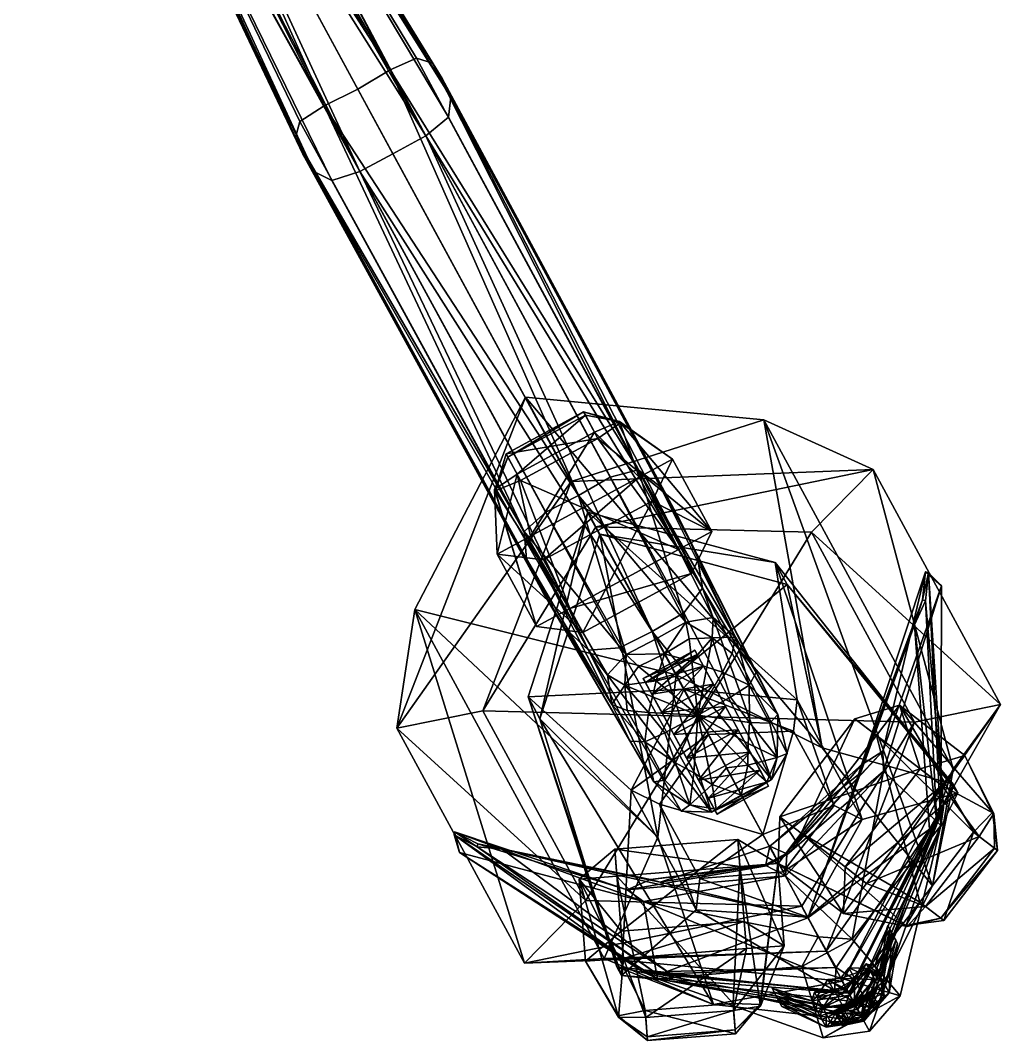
# Model space of a CAD drawing. Extents: x -218 to 254, y -1 to 729.
# Drawn here: x 71.1 to 254.4, y 52 to 242.8 of the extents above; entities that cross this region are included whole.
import ezdxf

# ---------------------------------------------------------------- set-up
doc = ezdxf.new("R2010")
doc.units = 0
for name, color, linetype in [('JALKA', 121, 'CONTINUOUS'), ('KNEECAP', 81, 'CONTINUOUS'), ('KNEEDECORATION', 171, 'CONTINUOUS'), ('KNEEHOLE', 11, 'CONTINUOUS'), ('KYNSI01', 250, 'CONTINUOUS'), ('KYNSI02', 250, 'CONTINUOUS'), ('KYNSI03', 250, 'CONTINUOUS'), ('POLVISUOJUS', 194, 'CONTINUOUS'), ('REISI', 191, 'CONTINUOUS')]:
    doc.layers.add(name, color=color, linetype=linetype)

msp = doc.modelspace()

# ---------------------------------------------------------------- meshes
at = {"layer": 'JALKA', "color": 121}
mesh = msp.add_polyface(dxfattribs=at)
corners = [(209.957001, 90.553238, 307.681183), (199.811462, 109.238998, 300), (190.627441, 96.254074, 300), (198.182388, 82.339577, 300), (213.747437, 83.572136, 300), (223.258484, 95.954788, 300), (215.703522, 109.869286, 300), (195.212341, 117.709534, 290.36145), (185.33371, 98.86364, 290.36145), (197.487793, 76.478615, 290.36145), (218.346558, 75.101608, 290.36145), (228.5522, 93.345222, 290.36145), (216.398117, 115.73024, 290.36145), (177.233093, 150.823212, 226.915222), (166.037415, 116.297127, 226.915222), (183.541092, 64.206833, 226.915222), (226.919571, 59.312096, 226.915222), (246.440094, 98.358215, 226.915222), (212.286682, 141.408432, 226.915222), (179.463913, 146.714539, 223.564575), (168.26825, 112.188454, 223.564575), (182.672409, 65.806755, 218.688675), (226.050888, 60.912014, 218.688675), (245.571426, 99.958138, 218.688675), (214.517517, 137.299759, 223.564575), (193.757065, 120.389839, 150.499725), (190.303253, 90.067245, 150.49971), (200.730637, 58.756783, 147.228149), (228.924057, 55.620285, 145.30368), (241.648804, 80.973549, 147.228165), (221.068787, 106.771584, 150.499725), (165.556717, 172.3284, 82.678818), (144.857803, 132.642471, 82.678818), (180.306305, 67.354477, 85.900208), (224.863159, 63.099541, 85.900208), (245.562073, 102.785469, 85.900208), (210.113571, 168.073471, 82.678818), (174.101776, 156.590347, 14.924456), (141.50769, 110.445869, 14.924455), (165.365631, 66.505013, 14.924455), (221.817657, 68.708641, 14.924455), (254.411743, 114.853119, 14.924455), (230.553802, 158.793976, 14.924455), (178.700897, 148.119827), (157.612106, 113.706032), (176.870926, 78.235703), (217.218536, 77.179169), (238.307343, 111.592957), (219.048508, 147.063293), (197.959717, 112.64949)]
mesh.append_faces([[corners[k] for k in face] for face in [(1, 8, 2), (2, 9, 3), (3, 10, 4), (4, 11, 5), (5, 12, 6), (6, 7, 1), (7, 14, 8), (8, 15, 9), (9, 16, 10), (10, 17, 11), (11, 18, 12), (12, 13, 7), (13, 20, 14), (14, 21, 15), (15, 22, 16), (16, 23, 17), (17, 24, 18), (18, 19, 13), (19, 26, 20), (20, 27, 21), (21, 28, 22), (22, 29, 23), (23, 30, 24), (24, 25, 19), (25, 32, 26), (26, 33, 27), (27, 34, 28), (28, 35, 29), (29, 36, 30), (30, 31, 25), (31, 38, 32), (32, 39, 33), (33, 40, 34), (34, 41, 35), (35, 42, 36), (36, 37, 31), (37, 44, 38), (38, 45, 39), (39, 46, 40), (40, 47, 41), (41, 48, 42), (42, 43, 37), (43, 49, 44), (44, 49, 45), (45, 49, 46), (46, 49, 47), (47, 49, 48), (48, 49, 43)]], dxfattribs={"vtx0": -1})
mesh.append_faces([[corners[k] for k in face] for face in [(0, 1, 2), (0, 2, 3), (0, 3, 4), (0, 4, 5), (0, 5, 6), (0, 6, 1), (1, 7, 8), (2, 8, 9), (3, 9, 10), (4, 10, 11), (5, 11, 12), (6, 12, 7), (7, 13, 14), (8, 14, 15), (9, 15, 16), (10, 16, 17), (11, 17, 18), (12, 18, 13), (13, 19, 20), (14, 20, 21), (15, 21, 22), (16, 22, 23), (17, 23, 24), (18, 24, 19), (19, 25, 26), (20, 26, 27), (21, 27, 28), (22, 28, 29), (23, 29, 30), (24, 30, 25), (25, 31, 32), (26, 32, 33), (27, 33, 34), (28, 34, 35), (29, 35, 36), (30, 36, 31), (31, 37, 38), (32, 38, 39), (33, 39, 40), (34, 40, 41), (35, 41, 42), (36, 42, 37), (37, 43, 44), (38, 44, 45), (39, 45, 46), (40, 46, 47), (41, 47, 48), (42, 48, 43)]], dxfattribs={"vtx2": -1})
at = {"layer": 'KNEECAP', "color": 81}
mesh = msp.add_polyface(dxfattribs=at)
corners = [(194.492676, 107.059715, 294.854767), (187.599899, 119.754631, 294.854767), (188.015579, 118.989037, 299.79541), (189.212509, 116.784584, 304.140137), (191.046295, 113.407173, 307.364899), (193.295761, 109.264168, 309.08078), (195.68959, 104.85527, 309.08078), (197.939056, 100.712257, 307.364899), (199.772842, 97.334846, 304.140137), (200.969772, 95.130394, 299.79541), (201.385452, 94.364799, 294.854767), (200.969772, 95.130394, 289.914124), (199.772858, 97.334839, 285.569397), (197.939072, 100.71225, 282.344635), (195.68959, 104.855263, 280.628754), (193.295761, 109.26416, 280.628754), (191.046295, 113.407166, 282.344635), (189.212509, 116.784576, 285.569397), (188.015579, 118.989029, 289.914124), (197.254761, 124.996796, 294.854767), (197.670456, 124.231201, 299.79541), (198.867371, 122.026749, 304.140137), (200.701157, 118.649338, 307.364899), (202.950623, 114.506332, 309.08078), (205.344467, 110.097435, 309.08078), (207.593933, 105.954422, 307.364899), (209.427719, 102.577011, 304.140137), (210.624634, 100.372559, 299.79541), (211.040314, 99.606964, 294.854767), (210.624634, 100.372559, 289.914124), (209.427719, 102.577003, 285.569397), (207.593933, 105.954414, 282.344635), (205.344467, 110.09742, 280.628754), (202.950623, 114.506317, 280.628754), (200.701157, 118.64933, 282.344635), (198.867371, 122.026741, 285.569397), (197.670456, 124.231194, 289.914124), (204.147537, 112.30188, 294.854767)]
mesh.append_faces([[corners[k] for k in face] for face in [(1, 20, 19), (2, 21, 20), (3, 22, 21), (4, 23, 22), (5, 24, 23), (6, 25, 24), (7, 26, 25), (8, 27, 26), (9, 28, 27), (10, 29, 28), (11, 30, 29), (12, 31, 30), (13, 32, 31), (14, 33, 32), (15, 34, 33), (16, 35, 34), (17, 36, 35), (18, 19, 36)]], dxfattribs={"vtx0": -1})
mesh.append_faces([[corners[k] for k in face] for face in [(0, 2, 1), (0, 3, 2), (0, 4, 3), (0, 5, 4), (0, 6, 5), (0, 7, 6), (0, 8, 7), (0, 9, 8), (0, 10, 9), (0, 11, 10), (0, 12, 11), (0, 13, 12), (0, 14, 13), (0, 15, 14), (0, 16, 15), (0, 17, 16), (0, 18, 17), (0, 1, 18), (37, 19, 20), (37, 20, 21), (37, 21, 22), (37, 22, 23), (37, 23, 24), (37, 24, 25), (37, 25, 26), (37, 26, 27), (37, 27, 28), (37, 28, 29), (37, 29, 30), (37, 30, 31), (37, 31, 32), (37, 32, 33), (37, 33, 34), (37, 34, 35), (37, 35, 36), (37, 36, 19)]], dxfattribs={"vtx0": -1, "vtx2": -1})
mesh.append_faces([[corners[k] for k in face] for face in [(1, 2, 20), (2, 3, 21), (3, 4, 22), (4, 5, 23), (5, 6, 24), (6, 7, 25), (7, 8, 26), (8, 9, 27), (9, 10, 28), (10, 11, 29), (11, 12, 30), (12, 13, 31), (13, 14, 32), (14, 15, 33), (15, 16, 34), (16, 17, 35), (17, 18, 36), (18, 1, 19)]], dxfattribs={"vtx2": -1})
at = {"layer": 'KNEEDECORATION', "color": 171}
mesh = msp.add_polyface(dxfattribs=at)
corners = [(223.449448, 57.105835, 263.186554), (227.228378, 58.585155, 266.064423), (230.527985, 60.956211, 263.198914), (222.622345, 55.506634, 255.795319), (224.912979, 54.855865, 256.241394), (232.318863, 60.771416, 255.795319), (225.158615, 55.032978, 248.114334), (228.828705, 55.637711, 245.52623), (231.341354, 58.40234, 248.165848), (221.186203, 58.151684, 267.069458), (220.213898, 57.408546, 265.875275), (220.989975, 55.979183, 255.606186), (221.766068, 54.54982, 245.337082), (222.918854, 54.960518, 244.142899), (228.751205, 55.780445, 244.142899), (232.615387, 60.2253, 244.142899), (233.587677, 60.968437, 245.337082), (232.8116, 62.3978, 255.606186), (232.035522, 63.827164, 265.875275), (230.882721, 63.416466, 267.069458), (227.018539, 58.971611, 267.069458), (220.069366, 60.208641, 266.69873), (219.097061, 59.465504, 265.504547), (219.873138, 58.03614, 255.235458), (220.649231, 56.606777, 244.96637), (221.802017, 57.017475, 243.772186), (227.634369, 57.837402, 243.772186), (231.49855, 62.282253, 243.772186), (232.47084, 63.025391, 244.96637), (231.694763, 64.454758, 255.235458), (230.918686, 65.884117, 265.504547), (229.765884, 65.473419, 266.69873), (225.901718, 61.028568, 266.69873), (230.838486, 63.497944, 244.777237), (226.974304, 59.053089, 244.777237), (221.141953, 58.233162, 244.777237), (230.062393, 64.927307, 255.046326), (226.198227, 60.482452, 255.046326), (220.365875, 59.662525, 255.046326), (229.286316, 66.356667, 265.31543), (225.42215, 61.911816, 265.31543), (219.589798, 61.091888, 265.31543), (223.201553, 61.37619, 274.223511), (227.177338, 63.534863, 274.223511), (225.605011, 61.57502, 274.223511), (222.084717, 63.433144, 273.852783), (226.060501, 65.59182, 273.852783), (224.488174, 63.631973, 273.852783), (226.027969, 56.170574, 236.824402), (228.431427, 56.369404, 236.824402), (230.003754, 58.329247, 236.824402), (224.911133, 58.227531, 236.45369), (227.31459, 58.426361, 236.45369), (228.886917, 60.386204, 236.45369), (235.140717, 70.147331, 251.070511), (234.797943, 70.778656, 255.606186), (234.411133, 71.491051, 260.724304), (234.02388, 72.204285, 250.699799), (233.681107, 72.835609, 255.235458), (233.294296, 73.548012, 260.353607), (212.785233, 59.749146, 260.724304), (213.172028, 59.036747, 255.606186), (213.514816, 58.405422, 251.070511), (211.668396, 61.806099, 260.353607), (212.055191, 61.093704, 255.235458), (212.39798, 60.462379, 250.699799), (228.60257, 56.054199, 251.735046), (231.617081, 58.495892, 256.241394), (227.982956, 57.195385, 259.745575), (232.318863, 60.771412, 255.795319), (230.844711, 57.683689, 253.387161), (230.473343, 58.194233, 258.499542), (229.932343, 59.746456, 260.60965), (225.66893, 55.602417, 258.366455), (226.145416, 55.070469, 253.2603), (225.745743, 55.572598, 250.627319), (223.614746, 57.245792, 255.67012), (227.304337, 58.444126, 251.163773), (230.318848, 60.885818, 255.67012), (226.684723, 59.585312, 259.174316), (229.546478, 60.073616, 252.815887), (229.17511, 60.58416, 257.928284), (224.370697, 57.992344, 257.795197), (224.847168, 57.460396, 252.689041)]
mesh.append_faces([[corners[k] for k in face] for face in [(0, 68, 1), (1, 72, 2), (67, 8, 69), (0, 11, 3), (3, 12, 6), (6, 14, 7), (7, 15, 8), (8, 17, 5), (5, 18, 2), (2, 20, 1), (1, 9, 0), (9, 22, 10), (60, 64, 61), (61, 65, 62), (12, 25, 13), (48, 52, 49), (49, 53, 50), (15, 28, 16), (54, 58, 55), (55, 59, 56), (18, 31, 19), (43, 47, 44), (44, 45, 42), (21, 41, 22), (22, 38, 23), (23, 35, 24), (24, 35, 25), (25, 34, 26), (26, 33, 27), (27, 33, 28), (28, 36, 29), (29, 39, 30), (30, 39, 31), (31, 40, 32), (32, 41, 21), (36, 34, 37), (37, 35, 38), (39, 37, 40), (40, 38, 41), (74, 7, 66), (4, 75, 74)]], dxfattribs={"vtx0": -1})
mesh.append_faces([[corners[k] for k in face] for face in [(3, 75, 4), (75, 7, 74)]], dxfattribs={"vtx0": -1, "vtx1": -1})
mesh.append_faces([[corners[k] for k in face] for face in [(72, 67, 5), (75, 6, 7), (2, 18, 19), (0, 4, 73), (1, 71, 72), (72, 5, 2)]], dxfattribs={"vtx0": -1, "vtx2": -1})
mesh.append_faces([[corners[k] for k in face] for face in [(69, 8, 5)]], dxfattribs={"vtx1": -1})
mesh.append_faces([[corners[k] for k in face] for face in [(70, 66, 8)]], dxfattribs={"vtx1": -1, "vtx2": -1})
mesh.append_faces([[corners[k] for k in face] for face in [(0, 3, 4), (66, 7, 8), (0, 9, 10), (0, 10, 11), (3, 11, 12), (6, 12, 13), (6, 13, 14), (7, 14, 15), (8, 15, 16), (8, 16, 17), (5, 17, 18), (2, 19, 20), (1, 20, 9), (9, 21, 22), (60, 63, 64), (61, 64, 65), (12, 24, 25), (48, 51, 52), (49, 52, 53), (15, 27, 28), (54, 57, 58), (55, 58, 59), (18, 30, 31), (43, 46, 47), (44, 47, 45), (22, 41, 38), (23, 38, 35), (25, 35, 34), (26, 34, 33), (28, 33, 36), (29, 36, 39), (31, 39, 40), (32, 40, 41), (36, 33, 34), (37, 34, 35), (39, 36, 37), (40, 37, 38), (20, 19, 43), (43, 44, 20), (9, 20, 44), (44, 42, 9), (21, 9, 42), (42, 45, 21), (19, 31, 46), (46, 43, 19), (31, 32, 47), (47, 46, 31), (32, 21, 45), (45, 47, 32), (14, 13, 48), (48, 49, 14), (15, 14, 49), (49, 50, 15), (13, 25, 51), (51, 48, 13), (25, 26, 52), (52, 51, 25), (26, 27, 53), (53, 52, 26), (27, 15, 50), (50, 53, 27), (17, 16, 54), (54, 55, 17), (18, 17, 55), (55, 56, 18), (16, 28, 57), (57, 54, 16), (28, 29, 58), (58, 57, 28), (29, 30, 59), (59, 58, 29), (30, 18, 56), (56, 59, 30), (11, 10, 60), (60, 61, 11), (12, 11, 61), (61, 62, 12), (10, 22, 63), (63, 60, 10), (22, 23, 64), (64, 63, 22), (23, 24, 65), (65, 64, 23), (24, 12, 62), (62, 65, 24), (1, 68, 71), (67, 70, 8), (72, 71, 67), (0, 73, 68), (3, 6, 75), (70, 67, 78), (78, 80, 70), (73, 4, 76), (76, 82, 73), (71, 68, 79), (79, 81, 71), (74, 66, 77), (77, 83, 74), (66, 70, 80), (80, 77, 66), (67, 71, 81), (81, 78, 67), (68, 73, 82), (82, 79, 68), (4, 74, 83), (83, 76, 4)]], dxfattribs={"vtx2": -1})
at = {"layer": 'KNEEHOLE', "color": 11}
mesh = msp.add_polyface(dxfattribs=at)
corners = [(223.614746, 57.245792, 255.67012), (227.304337, 58.444126, 251.163773), (230.318848, 60.885818, 255.67012), (226.684723, 59.585312, 259.174316), (229.546478, 60.07362, 252.815887), (229.17511, 60.58416, 257.928284), (224.370697, 57.992344, 257.795197), (224.847168, 57.460396, 252.689041)]
mesh.append_faces([[corners[k] for k in face] for face in [(0, 5, 6), (6, 5, 3)]], dxfattribs={"vtx0": -1, "vtx1": -1})
mesh.append_faces([[corners[k] for k in face] for face in [(0, 4, 2)]], dxfattribs={"vtx0": -1, "vtx2": -1})
mesh.append_faces([[corners[k] for k in face] for face in [(0, 2, 5), (0, 7, 4)]], dxfattribs={"vtx1": -1, "vtx2": -1})
mesh.append_faces([[corners[k] for k in face] for face in [(7, 1, 4)]], dxfattribs={"vtx2": -1})
at = {"layer": 'KYNSI01', "color": 250}
mesh = msp.add_polyface(dxfattribs=at)
corners = [(162.267944, 161.109268, 3.837672), (176.758667, 168.977081, 3.837671), (161.938202, 161.716583, 1.265667), (176.428925, 169.584396, 1.265667), (164.001999, 157.915543, 8.641479), (159.755905, 155.103149, 5.435777), (159.900391, 154.837051, 1.265666), (164.632095, 156.755051, -1.523458), (179.122818, 164.622864, -1.523458), (183.308456, 167.546585, 1.265666), (183.163971, 167.812698, 5.435777), (178.492722, 165.783356, 8.641479), (166.526398, 146.354904, 21.38549), (160.284256, 142.965698, 16.311998), (167.634918, 129.42746, 7.407663), (173.87706, 132.816666, 2.334172), (194.164062, 143.831619, 2.334171), (200.406204, 147.220825, 7.407663), (193.055542, 160.759048, 16.311998), (186.8134, 157.369843, 21.38549), (196.584915, 139.37294, 7.407661), (176.297928, 128.358002, 7.407662), (189.234268, 152.911163, 16.311996), (168.947266, 141.896225, 16.311996)]
mesh.append_faces([[corners[k] for k in face] for face in [(0, 3, 1), (0, 6, 2), (2, 8, 3), (3, 10, 1), (1, 4, 0), (4, 13, 5), (5, 14, 6), (6, 15, 7), (7, 16, 8), (8, 17, 9), (9, 18, 10), (10, 19, 11), (11, 12, 4), (12, 23, 13), (13, 21, 14), (14, 21, 15), (15, 20, 16), (16, 20, 17), (17, 22, 18), (18, 22, 19), (19, 23, 12), (22, 21, 23)]], dxfattribs={"vtx0": -1})
mesh.append_faces([[corners[k] for k in face] for face in [(0, 2, 3), (0, 4, 5), (0, 5, 6), (2, 6, 7), (2, 7, 8), (3, 8, 9), (3, 9, 10), (1, 10, 11), (1, 11, 4), (4, 12, 13), (5, 13, 14), (6, 14, 15), (7, 15, 16), (8, 16, 17), (9, 17, 18), (10, 18, 19), (11, 19, 12), (13, 23, 21), (15, 21, 20), (17, 20, 22), (19, 22, 23), (22, 20, 21)]], dxfattribs={"vtx2": -1})
at = {"layer": 'KYNSI02', "color": 250}
mesh = msp.add_polyface(dxfattribs=at)
corners = [(243.251526, 74.891464, 3.837668), (253.289322, 87.972977, 3.837668), (243.799774, 74.470772, 1.265664), (253.83757, 87.552284, 1.265664), (240.368378, 77.103775, 8.641476), (236.926376, 73.349915, 5.435774), (236.686157, 73.534248, 1.265664), (239.32074, 77.907654, -1.523461), (249.358536, 90.989166, -1.523461), (252.901047, 94.665909, 1.265664), (253.141281, 94.481575, 5.435774), (250.406174, 90.185295, 8.641476), (229.344971, 81.405579, 21.38549), (225.021011, 75.770477, 16.311998), (212.799362, 85.148476, 7.407665), (217.123322, 90.783577, 2.334173), (231.176239, 109.097694, 2.334173), (235.500214, 114.732803, 7.407665), (247.721863, 105.354797, 16.311998), (243.397888, 99.719696, 21.38549), (227.151169, 112.186241, 7.407664), (213.098251, 93.872124, 7.407664), (239.372818, 102.808243, 16.311998), (225.319901, 84.494125, 16.311998)]
mesh.append_faces([[corners[k] for k in face] for face in [(0, 3, 1), (0, 6, 2), (2, 8, 3), (3, 10, 1), (1, 4, 0), (4, 13, 5), (5, 14, 6), (6, 15, 7), (7, 16, 8), (8, 17, 9), (9, 18, 10), (10, 19, 11), (11, 12, 4), (12, 23, 13), (13, 21, 14), (14, 21, 15), (15, 20, 16), (16, 20, 17), (17, 22, 18), (18, 22, 19), (19, 23, 12), (22, 21, 23)]], dxfattribs={"vtx0": -1})
mesh.append_faces([[corners[k] for k in face] for face in [(0, 2, 3), (0, 4, 5), (0, 5, 6), (2, 6, 7), (2, 7, 8), (3, 8, 9), (3, 9, 10), (1, 10, 11), (1, 11, 4), (4, 12, 13), (5, 13, 14), (6, 14, 15), (7, 15, 16), (8, 16, 17), (9, 17, 18), (10, 18, 19), (11, 19, 12), (13, 23, 21), (15, 21, 20), (17, 20, 22), (19, 22, 23), (22, 20, 21)]], dxfattribs={"vtx2": -1})
at = {"layer": 'KYNSI03', "color": 250}
mesh = msp.add_polyface(dxfattribs=at)
corners = [(204.766861, 53.995998, 3.837668), (188.328812, 52.702297, 3.837669), (204.821091, 53.307068, 1.265663), (188.383026, 52.013367, 1.265664), (204.481735, 57.618919, 8.641477), (209.504639, 58.461117, 5.435774), (209.480881, 58.762981, 1.265663), (204.378128, 58.93536, -1.523462), (187.940063, 57.641659, -1.523461), (182.927109, 56.673157, 1.265664), (182.950867, 56.371292, 5.435775), (188.043671, 56.325218, 8.641478), (206.877716, 69.206848, 21.385492), (213.95871, 69.764137, 16.311998), (212.750046, 85.121704, 7.407664), (205.669052, 84.564415, 2.334171), (182.655777, 82.753235, 2.334172), (175.574783, 82.195946, 7.407665), (176.783447, 66.838379, 16.312), (183.864441, 67.395668, 21.385492), (182.257721, 87.811089, 7.407664), (205.270996, 89.622269, 7.407663), (183.466385, 72.453522, 16.312), (206.47966, 74.264702, 16.311998)]
mesh.append_faces([[corners[k] for k in face] for face in [(0, 3, 1), (0, 6, 2), (2, 8, 3), (3, 10, 1), (1, 4, 0), (4, 13, 5), (5, 14, 6), (6, 15, 7), (7, 16, 8), (8, 17, 9), (9, 18, 10), (10, 19, 11), (11, 12, 4), (12, 23, 13), (13, 21, 14), (14, 21, 15), (15, 20, 16), (16, 20, 17), (17, 22, 18), (18, 22, 19), (19, 23, 12), (22, 21, 23)]], dxfattribs={"vtx0": -1})
mesh.append_faces([[corners[k] for k in face] for face in [(0, 2, 3), (0, 4, 5), (0, 5, 6), (2, 6, 7), (2, 7, 8), (3, 8, 9), (3, 9, 10), (1, 10, 11), (1, 11, 4), (4, 12, 13), (5, 13, 14), (6, 14, 15), (7, 15, 16), (8, 16, 17), (9, 17, 18), (10, 18, 19), (11, 19, 12), (13, 23, 21), (15, 21, 20), (17, 20, 22), (19, 22, 23), (22, 20, 21)]], dxfattribs={"vtx2": -1})
at = {"layer": 'POLVISUOJUS', "color": 194}
mesh = msp.add_polyface(dxfattribs=at)
corners = [(214.164185, 82.802307, 362.586853), (232.536057, 102.422493, 333.176178), (243.364105, 137.064499, 303.891418), (187.651733, 78.052292, 333.176178), (217.228745, 65.841446, 316.388367), (243.256256, 92.262909, 233.581345), (153.21431, 87.189331, 303.919891), (190.280487, 63.540318, 233.633072), (228.366699, 56.583042, 166.007889), (214.441238, 86.752174, 364.287903), (210.649109, 84.693222, 364.287903), (184.601135, 80.192627, 334.859009), (152.311783, 91.066399, 305.585205), (152.212021, 90.477539, 301.311707), (187.291336, 64.96608, 230.915527), (225.182892, 57.925289, 163.423065), (228.975021, 59.984245, 163.42308), (243.709488, 95.59864, 230.915543), (240.902908, 139.467484, 301.286072), (240.346771, 139.658356, 305.560883), (232.402496, 106.146637, 334.859009), (214.319443, 86.976494, 359.807465), (210.527313, 84.917542, 359.807465), (188.924896, 82.121239, 334.457123), (156.654175, 88.822662, 305.311676), (156.554413, 88.233803, 301.038177), (190.273865, 64.455948, 230.566132), (223.322754, 61.351246, 170.818787), (227.114883, 63.410202, 170.818802), (242.512909, 92.819435, 230.566147), (240.360428, 134.259735, 301.022125), (239.804291, 134.450607, 305.296906), (228.43013, 103.570839, 334.457123), (223.678558, 65.694107, 180.647675), (192.087158, 64.917343, 232.381531), (161.206848, 87.812775, 302.927948), (241.138382, 91.54998, 232.381531), (218.379196, 74.977753, 310.319366), (190.746521, 81.640709, 332.011658), (238.330338, 129.78392, 302.924988), (227.841019, 101.781364, 332.011658), (211.240173, 88.353271, 357.122498), (229.887772, 53.781578, 211.96402), (226.668121, 70.966614, 316.388397), (220.318741, 71.41581, 327.5914), (235.634109, 60.359936, 234.489716), (221.241684, 52.546566, 234.504105)]
mesh.append_faces([[corners[k] for k in face] for face in [(40, 37, 41), (42, 45, 46), (44, 4, 43), (5, 2, 1), (3, 6, 7)]])
mesh.append_faces([[corners[k] for k in face] for face in [(0, 43, 1), (0, 11, 3), (3, 12, 6), (7, 15, 8), (8, 17, 5), (5, 18, 2), (2, 20, 1), (1, 9, 0), (9, 22, 10), (10, 23, 11), (11, 24, 12), (12, 25, 13), (13, 26, 14), (14, 27, 15), (15, 28, 16), (16, 29, 17), (17, 30, 18), (18, 31, 19), (19, 32, 20), (20, 21, 9), (21, 41, 22), (22, 38, 23), (23, 35, 24), (24, 35, 25), (25, 34, 26), (26, 33, 27), (27, 33, 28), (28, 36, 29), (29, 39, 30), (30, 39, 31), (31, 40, 32), (33, 34, 37), (37, 35, 38), (39, 37, 40), (44, 3, 4), (4, 45, 43), (43, 5, 1), (4, 7, 46)]], dxfattribs={"vtx0": -1})
mesh.append_faces([[corners[k] for k in face] for face in [(32, 41, 21), (6, 14, 7)]], dxfattribs={"vtx0": -1, "vtx1": -1})
mesh.append_faces([[corners[k] for k in face] for face in [(46, 7, 8), (0, 9, 10), (28, 33, 36), (0, 44, 43)]], dxfattribs={"vtx0": -1, "vtx2": -1})
mesh.append_faces([[corners[k] for k in face] for face in [(0, 3, 44), (36, 33, 37), (45, 42, 5)]], dxfattribs={"vtx1": -1})
mesh.append_faces([[corners[k] for k in face] for face in [(42, 8, 5), (42, 46, 8)]], dxfattribs={"vtx1": -1, "vtx2": -1})
mesh.append_faces([[corners[k] for k in face] for face in [(0, 10, 11), (3, 11, 12), (6, 12, 13), (6, 13, 14), (7, 14, 15), (8, 15, 16), (8, 16, 17), (5, 17, 18), (2, 18, 19), (2, 19, 20), (1, 20, 9), (9, 21, 22), (10, 22, 23), (11, 23, 24), (12, 24, 25), (13, 25, 26), (14, 26, 27), (15, 27, 28), (16, 28, 29), (17, 29, 30), (18, 30, 31), (19, 31, 32), (20, 32, 21), (22, 41, 38), (23, 38, 35), (25, 35, 34), (26, 34, 33), (29, 36, 39), (31, 39, 40), (32, 40, 41), (37, 34, 35), (39, 36, 37), (41, 37, 38), (4, 46, 45), (43, 45, 5), (4, 3, 7)]], dxfattribs={"vtx2": -1})
at = {"layer": 'REISI', "color": 191}
mesh = msp.add_polyface(dxfattribs=at)
corners = [(197.767105, 112.889137, 297.849365), (207.380753, 118.46138, 297.63858), (212.643341, 104.97097, 308.599426), (205.889465, 97.929626, 312.947388), (196.305664, 96.100334, 308.599426), (187.857864, 107.861313, 297.63858), (184.162338, 118.465553, 285.373505), (191.543274, 124.352028, 281.517822), (200.500015, 127.336189, 285.373535), (194.172806, 149.825958, 291.799622), (198.686996, 136.631104, 305.571075), (189.27533, 128.529053, 311.12088), (177.350998, 125.054749, 305.569794), (168.742981, 136.028, 291.798187), (165.329514, 147.195572, 277.012451), (175.487656, 153.922791, 271.562195), (186.665512, 158.771927, 277.013733), (97.432129, 317.686279, 262.857849), (96.118172, 316.91626, 271.163147), (89.017021, 313.369995, 274.588654), (82.159691, 309.374664, 271.157379), (80.796028, 308.696198, 262.851257), (82.206558, 309.288361, 254.457382), (89.390846, 312.681488, 251.037735), (96.165039, 316.829956, 254.463165), (85.374687, 336.532684, 258.947845), (83.691589, 336.983551, 265.749603), (77.662933, 334.281616, 268.566071), (72.095612, 330.730011, 265.743011), (71.55452, 329.077606, 258.940308), (73.240158, 328.62204, 252.13945), (79.28157, 331.300476, 249.327713), (84.836143, 334.875549, 252.146057), (207.481842, 111.495987, 302.195679), (207.169312, 103.537743, 308.049194), (200.489029, 99.910645, 308.049194), (193.64447, 103.982918, 302.195679), (188.540771, 113.382782, 292.922791), (189.981796, 119.262589, 286.674957), (196.662079, 122.889687, 286.674957), (202.378113, 120.895882, 292.922791), (212.73056, 112.967049, 304.608978), (211.557327, 100.83313, 314.315918), (200.367432, 94.757515, 314.315918), (189.552094, 100.382164, 304.608978), (181.689362, 114.863503, 289.63147), (184.387589, 124.188721, 279.271027), (195.577499, 130.264343, 279.271027), (204.867844, 127.448364, 289.63147), (151.615005, 228.416321, 282.861176), (146.953796, 221.212479, 293.074677), (134.586624, 214.516266, 293.071808), (125.998505, 214.544907, 282.855408), (122.546219, 220.903229, 267.907562), (127.893845, 226.842819, 257.339203), (140.261032, 233.539047, 257.342072), (148.16272, 234.774628, 267.91333), (86.282684, 336.469513, 263.259277), (81.877266, 335.240326, 269.054535), (74.553406, 331.288116, 269.050781), (71.112968, 328.281677, 263.25174), (71.802521, 327.011658, 255.056015), (76.218147, 328.222046, 249.264526), (83.542, 332.174255, 249.268295), (86.972244, 335.199493, 255.063553), (203.912842, 116.220078, 297.792633), (211.282501, 111.405319, 303.841431), (207.208298, 107.590752, 304.701477), (210.676682, 100.413582, 312.121674), (203.128052, 103.015518, 307.427765), (201.198929, 95.267586, 312.121674), (197.068665, 102.085388, 304.701477), (191.650528, 100.746025, 303.841431), (191.626343, 109.549042, 297.792633), (184.581131, 113.766243, 290.824158), (189.33815, 116.323242, 290.085022), (186.696716, 121.977348, 281.986206), (193.821777, 120.155548, 287.664612), (196.174469, 127.123344, 281.986206), (199.477768, 121.828621, 290.085022), (204.213104, 124.425537, 290.824158), (208.715652, 120.837738, 297.409729), (197.58754, 143.023331, 299.336243), (214.486481, 105.683212, 310.49057), (195.190094, 132.023666, 309.633179), (206.124023, 97.497604, 315.714508), (183.12114, 125.475403, 309.632446), (194.704483, 94.942474, 310.49057), (172.588348, 129.459183, 299.334808), (185.137848, 108.036034, 297.409729), (165.72467, 142.10051, 283.830658), (180.881119, 120.401924, 283.007477), (169.353577, 150.832092, 272.923889), (190.016983, 127.163109, 278.124725), (181.422531, 157.380356, 272.924622), (200.663116, 131.14267, 283.007477), (190.723862, 155.664658, 283.832092), (150.007462, 231.902954, 275.501709), (97.313499, 317.569183, 267.347931), (151.194168, 224.718307, 289.037048), (93.017586, 315.405945, 273.666077), (140.786942, 217.833572, 294.558228), (85.121735, 311.140137, 273.662781), (129.33107, 212.880173, 289.031982), (80.958862, 308.731903, 267.341339), (123.949898, 217.792068, 275.495941), (80.947968, 308.751953, 258.323792), (123.342522, 223.909714, 261.414062), (85.363686, 310.694519, 251.950485), (134.200058, 229.965103, 255.907135), (93.259544, 314.960327, 251.953781), (145.205627, 235.747833, 261.419098), (97.302605, 317.589233, 258.330383), (86.757965, 335.905365, 259.161438), (84.949074, 337.037872, 262.617432), (84.878441, 336.408875, 266.75705), (81.004074, 335.937164, 267.807007), (78.146484, 333.391052, 269.902313), (74.44458, 332.399963, 267.803253), (71.93119, 329.421631, 266.750427), (71.362633, 329.709686, 262.609894), (71.32724, 327.575806, 259.1539), (71.980125, 328.572418, 255.270706), (73.20932, 327.067627, 251.559219), (75.935333, 329.654327, 250.084885), (79.954033, 330.061951, 248.418655), (82.494827, 333.191528, 250.088654), (86.15657, 334.05484, 251.565811), (85.566566, 335.900604, 255.278244)]
mesh.append_faces([[corners[k] for k in face] for face in [(0, 33, 67), (1, 33, 65), (2, 33, 66), (0, 34, 69), (2, 34, 67), (3, 34, 68), (0, 35, 71), (3, 35, 69), (4, 35, 70), (0, 36, 73), (4, 36, 71), (5, 36, 72), (0, 37, 75), (5, 37, 73), (6, 37, 74), (0, 38, 77), (6, 38, 75), (7, 38, 76), (0, 39, 79), (7, 39, 77), (8, 39, 78), (0, 40, 65), (8, 40, 79), (1, 40, 80), (1, 41, 66), (9, 41, 81), (10, 41, 82), (2, 41, 83), (2, 42, 68), (10, 42, 83), (11, 42, 84), (3, 42, 85), (3, 43, 70), (11, 43, 85), (12, 43, 86), (4, 43, 87), (4, 44, 72), (12, 44, 87), (13, 44, 88), (5, 44, 89), (5, 45, 74), (13, 45, 89), (14, 45, 90), (6, 45, 91), (6, 46, 76), (14, 46, 91), (15, 46, 92), (7, 46, 93), (7, 47, 78), (15, 47, 93), (16, 47, 94), (8, 47, 95), (8, 48, 80), (16, 48, 95), (9, 48, 96), (1, 48, 81), (9, 49, 82), (17, 49, 97), (18, 49, 98), (10, 49, 99), (10, 50, 84), (18, 50, 99), (19, 50, 100), (11, 50, 101), (11, 51, 86), (19, 51, 101), (20, 51, 102), (12, 51, 103), (12, 52, 88), (20, 52, 103), (21, 52, 104), (13, 52, 105), (13, 53, 90), (21, 53, 105), (22, 53, 106), (14, 53, 107), (14, 54, 92), (22, 54, 107), (23, 54, 108), (15, 54, 109), (15, 55, 94), (23, 55, 109), (24, 55, 110), (16, 55, 111), (16, 56, 96), (24, 56, 111), (17, 56, 112), (9, 56, 97), (17, 57, 98), (25, 57, 113), (26, 57, 114), (18, 57, 115), (18, 58, 100), (26, 58, 115), (27, 58, 116), (19, 58, 117), (19, 59, 102), (27, 59, 117), (28, 59, 118), (20, 59, 119), (20, 60, 104), (28, 60, 119), (29, 60, 120), (21, 60, 121), (21, 61, 106), (29, 61, 121), (30, 61, 122), (22, 61, 123), (22, 62, 108), (30, 62, 123), (31, 62, 124), (23, 62, 125), (23, 63, 110), (31, 63, 125), (32, 63, 126), (24, 63, 127), (24, 64, 112), (32, 64, 127), (25, 64, 128), (17, 64, 113)]], dxfattribs={"vtx0": -1})
mesh.append_faces([[corners[k] for k in face] for face in [(118, 114, 122), (128, 126, 114), (124, 122, 126), (120, 118, 122), (116, 114, 118), (126, 122, 114)]], dxfattribs={"vtx0": -1, "vtx1": -1, "vtx2": -1})
mesh.append_faces([[corners[k] for k in face] for face in [(25, 128, 114), (32, 126, 128), (31, 124, 126), (30, 122, 124), (29, 120, 122), (28, 118, 120), (27, 116, 118), (26, 114, 116)]], dxfattribs={"vtx1": -1})
mesh.append_faces([[corners[k] for k in face] for face in [(0, 65, 33), (1, 66, 33), (2, 67, 33), (0, 67, 34), (2, 68, 34), (3, 69, 34), (0, 69, 35), (3, 70, 35), (4, 71, 35), (0, 71, 36), (4, 72, 36), (5, 73, 36), (0, 73, 37), (5, 74, 37), (6, 75, 37), (0, 75, 38), (6, 76, 38), (7, 77, 38), (0, 77, 39), (7, 78, 39), (8, 79, 39), (0, 79, 40), (8, 80, 40), (1, 65, 40), (1, 81, 41), (9, 82, 41), (10, 83, 41), (2, 66, 41), (2, 83, 42), (10, 84, 42), (11, 85, 42), (3, 68, 42), (3, 85, 43), (11, 86, 43), (12, 87, 43), (4, 70, 43), (4, 87, 44), (12, 88, 44), (13, 89, 44), (5, 72, 44), (5, 89, 45), (13, 90, 45), (14, 91, 45), (6, 74, 45), (6, 91, 46), (14, 92, 46), (15, 93, 46), (7, 76, 46), (7, 93, 47), (15, 94, 47), (16, 95, 47), (8, 78, 47), (8, 95, 48), (16, 96, 48), (9, 81, 48), (1, 80, 48), (9, 97, 49), (17, 98, 49), (18, 99, 49), (10, 82, 49), (10, 99, 50), (18, 100, 50), (19, 101, 50), (11, 84, 50), (11, 101, 51), (19, 102, 51), (20, 103, 51), (12, 86, 51), (12, 103, 52), (20, 104, 52), (21, 105, 52), (13, 88, 52), (13, 105, 53), (21, 106, 53), (22, 107, 53), (14, 90, 53), (14, 107, 54), (22, 108, 54), (23, 109, 54), (15, 92, 54), (15, 109, 55), (23, 110, 55), (24, 111, 55), (16, 94, 55), (16, 111, 56), (24, 112, 56), (17, 97, 56), (9, 96, 56), (17, 113, 57), (25, 114, 57), (26, 115, 57), (18, 98, 57), (18, 115, 58), (26, 116, 58), (27, 117, 58), (19, 100, 58), (19, 117, 59), (27, 118, 59), (28, 119, 59), (20, 102, 59), (20, 119, 60), (28, 120, 60), (29, 121, 60), (21, 104, 60), (21, 121, 61), (29, 122, 61), (30, 123, 61), (22, 106, 61), (22, 123, 62), (30, 124, 62), (31, 125, 62), (23, 108, 62), (23, 125, 63), (31, 126, 63), (32, 127, 63), (24, 110, 63), (24, 127, 64), (32, 128, 64), (25, 113, 64), (17, 112, 64)]], dxfattribs={"vtx2": -1})

doc.saveas('drawing.dxf')
